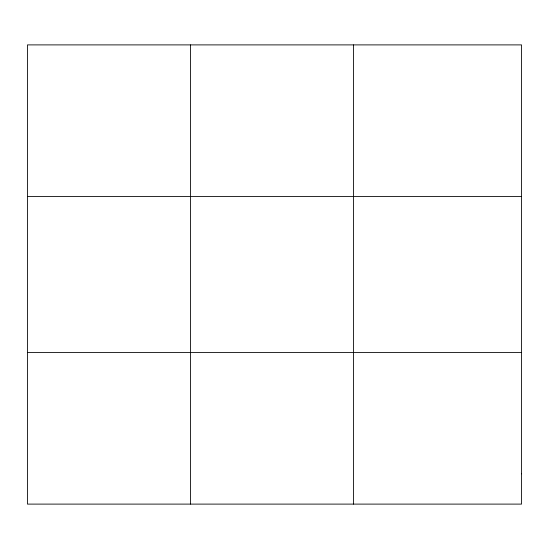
<?xml version="1.0" encoding="UTF-8"?>
<svg xmlns="http://www.w3.org/2000/svg" width="549" height="549" viewBox="0 0 549 549"><rect width="100%" height="100%" fill="white"/><g stroke="black" fill="none" stroke-linecap="round" stroke-linejoin="round"><path stroke-width="0.82" d="M190.503 504.106L190.503 44.894M353.556 504.106L353.556 44.894M27.45 196.432L521.55 196.432M27.45 352.568L521.55 352.568M521.55 473.801L521.55 504.106L27.45 504.106L27.45 44.894L521.55 44.894L521.55 473.801"/></g></svg>
